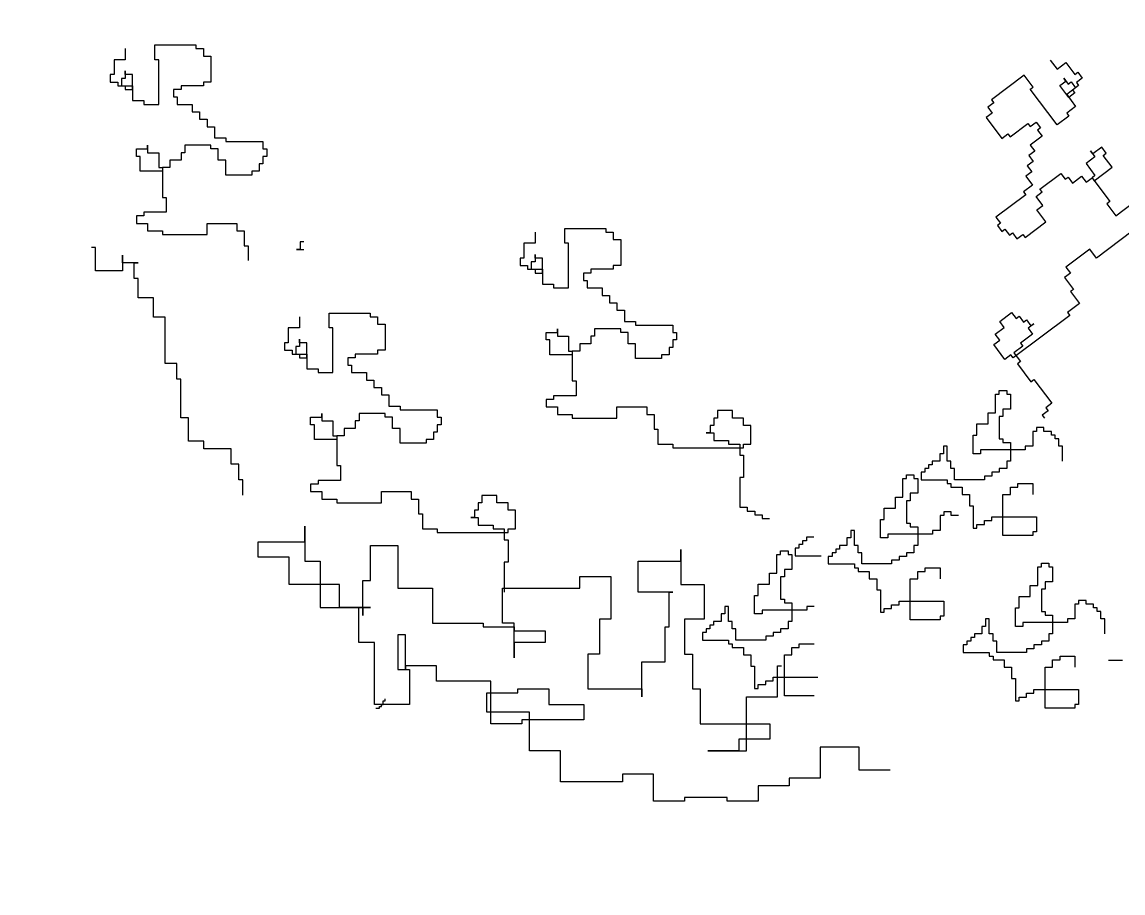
# Model space of a CAD drawing. Header units: millimetres. Extents: x 71641 to 191108, y -23091 to 29972.
# Drawn here: x 90602.9 to 90821.7, y -3964.9 to -3791.8 of the extents above; entities that cross this region are included whole.
import ezdxf

# ---------------------------------------------------------------- set-up
doc = ezdxf.new("R2010")
doc.units = ezdxf.units.MM
doc.layers.add('1', color=1, linetype='Continuous')
doc.styles.add('30', font='SimSun.ttf', dxfattribs={"height": 75})
doc.dimstyles.new('30', dxfattribs={"dimscale": 0, "dimtxt": 90, "dimasz": 20, "dimexe": 20, "dimexo": 20, "dimgap": 10, "dimtad": 1, "dimdec": 0, "dimzin": 0, "dimdsep": 46, "dimtxsty": '30', "dimblk": 'ARCHTICK', "dimcen": 20, "dimdle": 10, "dimclrd": 8, "dimclre": 8, "dimclrt": 2, "dimadec": 0, "dimazin": 0, "dimtfac": 1, "dimtdec": 0, "dimtmove": 2, "dimatfit": 3, "dimldrblk": 'DOT', "dimfxl": 0, "dimtolj": 2, "dimtzin": 0, "dimlwd": -1, "dimarcsym": 0})

# ---------------------------------------------------------------- blocks, each defined once
blk = doc.blocks.new('erhte')
at = {"layer": '1', "color": 110}
for p, q in [((108584.62, -5750.14), (108584.62, -5752.36)), ((108590.54, -5752.36), (108590.54, -5749.4)), ((108590.54, -5749.4), (108598.68, -5749.4)), ((108598.68, -5749.4), (108598.68, -5750.14)), ((108598.68, -5750.14), (108600.16, -5750.14)), ((108600.16, -5750.14), (108600.16, -5751.62)), ((108584.62, -5752.36), (108582.4, -5752.36)), ((108582.4, -5752.36), (108582.4, -5755.32)), ((108591.28, -5752.36), (108590.54, -5752.36)), ((108591.28, -5761.23), (108591.28, -5752.36)), ((108600.16, -5751.62), (108601.64, -5751.62)), ((108601.64, -5751.62), (108601.64, -5756.8)), ((108768.49, -5752.46), (108769.82, -5754.24)), ((108584.62, -5755.32), (108584.62, -5754.58)), ((108584.62, -5754.58), (108584.62, -5756.06)), ((108769.82, -5754.24), (108771.6, -5752.9)), ((108771.6, -5752.9), (108773.37, -5755.27)), ((108773.37, -5755.27), (108773.96, -5754.82)), ((108773.96, -5754.82), (108774.85, -5756.01)), ((108582.4, -5755.32), (108581.66, -5755.32)), ((108581.66, -5755.32), (108581.66, -5756.8)), ((108581.66, -5756.8), (108583.14, -5756.8)), ((108583.14, -5756.8), (108583.14, -5757.54)), ((108584.62, -5756.06), (108583.88, -5756.06)), ((108583.88, -5756.06), (108583.88, -5757.54)), ((108586.1, -5755.32), (108584.62, -5755.32)), ((108586.1, -5758.27), (108586.1, -5755.32)), ((108601.64, -5756.8), (108600.16, -5756.8)), ((108600.16, -5756.8), (108600.16, -5757.54)), ((108763.31, -5755.43), (108756.8, -5760.31)), ((108765.09, -5757.79), (108763.31, -5755.43)), ((108770.41, -5757.49), (108771.6, -5756.6)), ((108771.15, -5756.01), (108772.04, -5757.19)), ((108771.6, -5756.6), (108771.15, -5756.01)), ((108772.04, -5757.19), (108772.63, -5756.75)), ((108772.63, -5756.75), (108773.52, -5757.93)), ((108774.85, -5756.01), (108773.67, -5756.9)), ((108773.67, -5756.9), (108774.11, -5757.49)), ((108583.14, -5757.54), (108584.62, -5757.54)), ((108583.88, -5757.54), (108586.1, -5757.54)), ((108584.62, -5757.54), (108584.62, -5758.27)), ((108584.62, -5758.27), (108586.1, -5758.27)), ((108586.1, -5757.54), (108586.1, -5760.49)), ((108595.72, -5758.27), (108594.24, -5758.27)), ((108594.24, -5758.27), (108594.24, -5759.75)), ((108600.16, -5757.54), (108595.72, -5757.54)), ((108595.72, -5757.54), (108595.72, -5758.27)), ((108764.49, -5758.24), (108765.09, -5757.79)), ((108769.82, -5765.33), (108764.49, -5758.24)), ((108772.19, -5759.86), (108770.41, -5757.49)), ((108773.52, -5757.93), (108771.74, -5759.26)), ((108773.37, -5758.97), (108772.19, -5759.86)), ((108774.11, -5757.49), (108772.93, -5758.38)), ((108772.93, -5758.38), (108773.37, -5758.97)), ((108586.1, -5760.49), (108588.32, -5760.49)), ((108588.32, -5760.49), (108588.32, -5761.23)), ((108588.32, -5761.23), (108591.28, -5761.23)), ((108594.24, -5759.75), (108594.98, -5759.75)), ((108594.98, -5759.75), (108594.98, -5761.23)), ((108594.98, -5761.23), (108597.94, -5761.23)), ((108597.94, -5761.23), (108597.94, -5762.71)), ((108757.24, -5760.9), (108756.06, -5761.79)), ((108756.8, -5760.31), (108757.24, -5760.9)), ((108771.74, -5759.26), (108773.52, -5761.63)), ((108597.94, -5762.71), (108599.42, -5762.71)), ((108599.42, -5762.71), (108599.42, -5764.19)), ((108756.95, -5762.98), (108755.77, -5763.86)), ((108756.06, -5761.79), (108756.95, -5762.98)), ((108772.19, -5763.55), (108769.82, -5765.33)), ((108773.52, -5761.63), (108771.74, -5762.96)), ((108771.74, -5762.96), (108772.19, -5763.55)), ((108599.42, -5764.19), (108600.9, -5764.19)), ((108600.9, -5764.19), (108600.9, -5765.67)), ((108600.9, -5765.67), (108602.38, -5765.67)), ((108602.38, -5765.67), (108602.38, -5767.89)), ((108755.77, -5763.86), (108758.87, -5768)), ((108760.5, -5767.71), (108764.05, -5765.04)), ((108764.05, -5765.04), (108764.49, -5765.63)), ((108764.49, -5765.63), (108765.68, -5764.74)), ((108765.68, -5764.74), (108766.57, -5765.93)), ((108602.38, -5767.89), (108604.6, -5767.89)), ((108604.6, -5767.89), (108604.6, -5768.63)), ((108758.87, -5768), (108760.06, -5767.11)), ((108760.06, -5767.11), (108760.5, -5767.71)), ((108766.86, -5767.55), (108764.5, -5769.33)), ((108766.57, -5765.93), (108765.97, -5766.37)), ((108765.97, -5766.37), (108766.86, -5767.55)), ((108586.84, -5771.58), (108586.84, -5770.1)), ((108586.84, -5770.1), (108589.06, -5770.1)), ((108589.06, -5770.1), (108589.06, -5769.37)), ((108589.06, -5769.37), (108589.06, -5770.84)), ((108601.64, -5769.37), (108596.46, -5769.37)), ((108596.46, -5769.37), (108596.46, -5770.84)), ((108601.64, -5770.1), (108601.64, -5769.37)), ((108603.12, -5770.1), (108601.64, -5770.1)), ((108603.12, -5772.32), (108603.12, -5770.1)), ((108604.6, -5768.63), (108612, -5768.63)), ((108612, -5768.63), (108612, -5770.1)), ((108612, -5770.1), (108612.74, -5770.1)), ((108612.74, -5770.1), (108612.74, -5771.58)), ((108764.5, -5769.33), (108765.38, -5770.51)), ((108778.7, -5769.76), (108776.92, -5771.09)), ((108779.59, -5770.94), (108778.7, -5769.76)), ((108587.58, -5771.58), (108586.84, -5771.58)), ((108587.58, -5774.54), (108587.58, -5771.58)), ((108589.06, -5770.84), (108591.28, -5770.84)), ((108591.28, -5770.84), (108591.28, -5773.8)), ((108595.72, -5772.32), (108593.5, -5772.32)), ((108593.5, -5772.32), (108593.5, -5773.8)), ((108596.46, -5770.84), (108595.72, -5770.84)), ((108595.72, -5770.84), (108595.72, -5772.32)), ((108604.6, -5772.32), (108603.12, -5772.32)), ((108604.6, -5775.28), (108604.6, -5772.32)), ((108612.74, -5771.58), (108612, -5771.58)), ((108612, -5771.58), (108612, -5773.06)), ((108765.38, -5770.51), (108764.2, -5771.4)), ((108764.2, -5771.4), (108765.09, -5772.58)), ((108777.37, -5771.69), (108775.59, -5773.02)), ((108776.48, -5770.5), (108777.37, -5771.69)), ((108776.92, -5771.09), (108776.48, -5770.5)), ((108779, -5771.39), (108779.59, -5770.94)), ((108780.77, -5773.75), (108779, -5771.39)), ((108592.02, -5774.54), (108587.58, -5774.54)), ((108591.28, -5773.8), (108592.02, -5773.8)), ((108593.5, -5773.8), (108592.02, -5773.8)), ((108592.02, -5773.8), (108592.02, -5774.54)), ((108592.02, -5773.8), (108592.02, -5779.72)), ((108611.26, -5774.54), (108609.78, -5774.54)), ((108609.78, -5774.54), (108609.78, -5775.28)), ((108612, -5773.06), (108611.26, -5773.06)), ((108611.26, -5773.06), (108611.26, -5774.54)), ((108765.09, -5772.58), (108763.9, -5773.47)), ((108763.9, -5773.47), (108764.79, -5774.65)), ((108775.59, -5773.02), (108777.37, -5775.38)), ((108777.22, -5776.42), (108780.77, -5773.75)), ((108609.78, -5775.28), (108604.6, -5775.28)), ((108764.79, -5774.65), (108763.61, -5775.54)), ((108763.61, -5775.54), (108764.94, -5777.32)), ((108766.42, -5778.06), (108770.56, -5774.95)), ((108770.56, -5774.95), (108771.45, -5776.13)), ((108771.45, -5776.13), (108772.04, -5775.68)), ((108772.04, -5775.68), (108772.93, -5776.87)), ((108772.93, -5776.87), (108774.71, -5775.53)), ((108774.71, -5775.53), (108775.59, -5776.72)), ((108775.59, -5776.72), (108776.78, -5775.83)), ((108777.37, -5775.38), (108776.78, -5775.83)), ((108776.78, -5775.83), (108780.33, -5780.56)), ((108776.78, -5775.83), (108777.22, -5776.42)), ((108764.94, -5777.32), (108763.16, -5778.65)), ((108763.16, -5778.65), (108763.61, -5779.24)), ((108765.68, -5779.54), (108766.86, -5778.65)), ((108766.86, -5778.65), (108766.42, -5778.06)), ((108592.02, -5779.72), (108592.76, -5779.72)), ((108592.76, -5779.72), (108592.76, -5782.67)), ((108763.61, -5779.24), (108757.69, -5783.68)), ((108767.01, -5781.31), (108765.68, -5779.54)), ((108780.33, -5780.56), (108779.74, -5781)), ((108779.74, -5781), (108781.51, -5783.37)), ((108781.51, -5783.37), (108785.06, -5780.7)), ((108592.76, -5782.67), (108588.32, -5782.67)), ((108588.32, -5782.67), (108588.32, -5783.41)), ((108765.83, -5782.2), (108767.01, -5781.31)), ((108767.6, -5784.56), (108765.83, -5782.2)), ((108588.32, -5783.41), (108586.84, -5783.41)), ((108586.84, -5783.41), (108586.84, -5784.89)), ((108586.84, -5784.89), (108589.06, -5784.89)), ((108589.06, -5784.89), (108589.06, -5786.37)), ((108600.9, -5784.89), (108606.82, -5784.89)), ((108600.9, -5787.11), (108600.9, -5784.89)), ((108606.82, -5784.89), (108606.82, -5786.37)), ((108757.69, -5783.68), (108758.58, -5784.87)), ((108758.58, -5784.87), (108757.99, -5785.31)), ((108757.99, -5785.31), (108758.87, -5786.49)), ((108763.46, -5787.67), (108767.6, -5784.56)), ((108589.06, -5786.37), (108592.02, -5786.37)), ((108592.02, -5786.37), (108592.02, -5787.11)), ((108592.02, -5787.11), (108600.9, -5787.11)), ((108606.82, -5786.37), (108608.3, -5786.37)), ((108608.3, -5786.37), (108608.3, -5789.33)), ((108666.08, -5786.63), (108666.08, -5788.85)), ((108672, -5788.85), (108672, -5785.89)), ((108672, -5785.89), (108680.14, -5785.89)), ((108680.14, -5785.89), (108680.14, -5786.63)), ((108680.14, -5786.63), (108681.62, -5786.63)), ((108681.62, -5786.63), (108681.62, -5788.11)), ((108758.87, -5786.49), (108759.47, -5786.05)), ((108759.47, -5786.05), (108760.35, -5787.23)), ((108760.35, -5787.23), (108760.95, -5786.79)), ((108760.95, -5786.79), (108761.83, -5787.97)), ((108761.83, -5787.97), (108763.02, -5787.08)), ((108763.02, -5787.08), (108763.46, -5787.67)), ((108784.77, -5786.47), (108777.67, -5791.8)), ((108578.7, -5789.68), (108577.93, -5789.68)), ((108578.7, -5794.3), (108578.7, -5789.68)), ((108608.3, -5789.33), (108609.04, -5789.33)), ((108609.04, -5789.33), (108609.04, -5792.29)), ((108619.4, -5788.59), (108619.4, -5790.07)), ((108620.14, -5788.59), (108619.4, -5788.59)), ((108666.08, -5788.85), (108663.86, -5788.85)), ((108663.86, -5788.85), (108663.86, -5791.8)), ((108672.74, -5788.85), (108672, -5788.85)), ((108672.74, -5797.72), (108672.74, -5788.85)), ((108681.62, -5788.11), (108683.1, -5788.11)), ((108683.1, -5788.11), (108683.1, -5793.28)), ((108584.09, -5792.76), (108584.09, -5791.22)), ((108584.09, -5791.22), (108584.09, -5794.3)), ((108619.4, -5790.07), (108618.66, -5790.07)), ((108618.66, -5790.07), (108620.14, -5790.07)), ((108663.86, -5791.8), (108663.12, -5791.8)), ((108663.12, -5791.8), (108663.12, -5793.28)), ((108666.08, -5791.8), (108666.08, -5791.06)), ((108666.08, -5791.06), (108666.08, -5792.54)), ((108667.56, -5791.8), (108666.08, -5791.8)), ((108667.56, -5794.76), (108667.56, -5791.8)), ((108776.33, -5790.03), (108771.6, -5793.58)), ((108777.67, -5791.8), (108776.33, -5790.03)), ((108587.17, -5792.76), (108584.09, -5792.76)), ((108586.4, -5792.76), (108587.17, -5792.76)), ((108586.4, -5795.84), (108586.4, -5792.76)), ((108663.12, -5793.28), (108664.6, -5793.28)), ((108664.6, -5793.28), (108664.6, -5794.02)), ((108664.6, -5794.02), (108666.08, -5794.02)), ((108666.08, -5792.54), (108665.34, -5792.54)), ((108665.34, -5792.54), (108665.34, -5794.02)), ((108665.34, -5794.02), (108667.56, -5794.02)), ((108666.08, -5794.02), (108666.08, -5794.76)), ((108667.56, -5794.02), (108667.56, -5796.98)), ((108681.62, -5794.02), (108677.18, -5794.02)), ((108677.18, -5794.02), (108677.18, -5794.76)), ((108683.1, -5793.28), (108681.62, -5793.28)), ((108681.62, -5793.28), (108681.62, -5794.02)), ((108771.6, -5793.58), (108772.49, -5794.77)), ((108584.09, -5794.3), (108578.7, -5794.3)), ((108587.17, -5795.84), (108586.4, -5795.84)), ((108587.17, -5799.69), (108587.17, -5795.84)), ((108666.08, -5794.76), (108667.56, -5794.76)), ((108677.18, -5794.76), (108675.7, -5794.76)), ((108675.7, -5794.76), (108675.7, -5796.24)), ((108675.7, -5796.24), (108676.44, -5796.24)), ((108676.44, -5796.24), (108676.44, -5797.72)), ((108772.49, -5794.77), (108771.3, -5795.65)), ((108771.3, -5795.65), (108773.08, -5798.02)), ((108667.56, -5796.98), (108669.78, -5796.98)), ((108669.78, -5796.98), (108669.78, -5797.72)), ((108669.78, -5797.72), (108672.74, -5797.72)), ((108676.44, -5797.72), (108679.4, -5797.72)), ((108679.4, -5797.72), (108679.4, -5799.2)), ((108773.08, -5798.02), (108772.49, -5798.46)), ((108772.49, -5798.46), (108774.26, -5800.83)), ((108590.25, -5799.69), (108587.17, -5799.69)), ((108590.25, -5803.54), (108590.25, -5799.69)), ((108679.4, -5799.2), (108680.88, -5799.2)), ((108680.88, -5799.2), (108680.88, -5800.68)), ((108680.88, -5800.68), (108682.36, -5800.68)), ((108682.36, -5800.68), (108682.36, -5802.15)), ((108625.18, -5802.73), (108633.32, -5802.73)), ((108625.18, -5805.69), (108625.18, -5802.73)), ((108633.32, -5802.73), (108633.32, -5803.47)), ((108682.36, -5802.15), (108683.84, -5802.15)), ((108683.84, -5802.15), (108683.84, -5804.37)), ((108758.43, -5804.39), (108760.8, -5802.62)), ((108760.8, -5802.62), (108761.69, -5803.8)), ((108774.26, -5800.83), (108771.9, -5802.61)), ((108771.9, -5802.61), (108772.34, -5803.2)), ((108592.56, -5803.54), (108590.25, -5803.54)), ((108592.56, -5812.77), (108592.56, -5803.54)), ((108619.26, -5803.47), (108619.26, -5805.69)), ((108633.32, -5803.47), (108634.8, -5803.47)), ((108634.8, -5803.47), (108634.8, -5804.95)), ((108634.8, -5804.95), (108636.28, -5804.95)), ((108636.28, -5804.95), (108636.28, -5810.12)), ((108683.84, -5804.37), (108686.06, -5804.37)), ((108686.06, -5804.37), (108686.06, -5805.11)), ((108686.06, -5805.11), (108693.46, -5805.11)), ((108693.46, -5805.11), (108693.46, -5806.59)), ((108759.32, -5805.58), (108758.43, -5804.39)), ((108772.34, -5803.2), (108761.1, -5811.64)), ((108761.69, -5803.8), (108762.28, -5803.35)), ((108762.28, -5803.35), (108763.17, -5804.54)), ((108763.17, -5804.54), (108763.76, -5804.09)), ((108763.76, -5804.09), (108764.65, -5805.28)), ((108765.24, -5804.83), (108764.06, -5805.72)), ((108764.65, -5805.28), (108765.24, -5804.83)), ((108617.04, -5805.69), (108617.04, -5808.64)), ((108619.26, -5805.69), (108617.04, -5805.69)), ((108625.92, -5805.69), (108625.18, -5805.69)), ((108625.92, -5814.56), (108625.92, -5805.69)), ((108668.3, -5808.07), (108668.3, -5806.59)), ((108668.3, -5806.59), (108670.52, -5806.59)), ((108670.52, -5806.59), (108670.52, -5805.85)), ((108670.52, -5805.85), (108670.52, -5807.33)), ((108670.52, -5807.33), (108672.74, -5807.33)), ((108672.74, -5807.33), (108672.74, -5810.29)), ((108677.92, -5807.33), (108677.18, -5807.33)), ((108677.18, -5807.33), (108677.18, -5808.81)), ((108683.1, -5805.85), (108677.92, -5805.85)), ((108677.92, -5805.85), (108677.92, -5807.33)), ((108683.1, -5806.59), (108683.1, -5805.85)), ((108684.58, -5806.59), (108683.1, -5806.59)), ((108684.58, -5808.81), (108684.58, -5806.59)), ((108693.46, -5806.59), (108694.2, -5806.59)), ((108694.2, -5806.59), (108694.2, -5808.07)), ((108757.55, -5806.91), (108759.32, -5805.58)), ((108758.43, -5808.09), (108757.55, -5806.91)), ((108764.94, -5806.9), (108762.58, -5808.68)), ((108764.06, -5805.72), (108764.94, -5806.9)), ((108616.3, -5808.64), (108616.3, -5810.12)), ((108617.04, -5808.64), (108616.3, -5808.64)), ((108618.52, -5809.38), (108618.52, -5810.86)), ((108619.26, -5809.38), (108618.52, -5809.38)), ((108619.26, -5807.9), (108619.26, -5809.38)), ((108619.26, -5808.64), (108619.26, -5807.9)), ((108620.74, -5808.64), (108619.26, -5808.64)), ((108620.74, -5811.6), (108620.74, -5808.64)), ((108669.04, -5808.07), (108668.3, -5808.07)), ((108669.04, -5811.03), (108669.04, -5808.07)), ((108677.18, -5808.81), (108674.96, -5808.81)), ((108674.96, -5808.81), (108674.96, -5810.29)), ((108686.06, -5808.81), (108684.58, -5808.81)), ((108686.06, -5811.77), (108686.06, -5808.81)), ((108693.46, -5809.55), (108692.72, -5809.55)), ((108692.72, -5809.55), (108692.72, -5811.03)), ((108694.2, -5808.07), (108693.46, -5808.07)), ((108693.46, -5808.07), (108693.46, -5809.55)), ((108757.25, -5808.98), (108758.43, -5808.09)), ((108759.47, -5811.94), (108757.25, -5808.98)), ((108763.02, -5809.27), (108761.24, -5810.6)), ((108762.58, -5808.68), (108763.02, -5809.27)), ((108616.3, -5810.12), (108617.78, -5810.12)), ((108617.78, -5810.12), (108617.78, -5810.86)), ((108617.78, -5810.86), (108619.26, -5810.86)), ((108618.52, -5810.86), (108620.74, -5810.86)), ((108619.26, -5810.86), (108619.26, -5811.6)), ((108619.26, -5811.6), (108620.74, -5811.6)), ((108620.74, -5810.86), (108620.74, -5813.82)), ((108628.88, -5811.6), (108628.88, -5813.08)), ((108630.36, -5811.6), (108628.88, -5811.6)), ((108630.36, -5810.86), (108630.36, -5811.6)), ((108634.8, -5810.86), (108630.36, -5810.86)), ((108634.8, -5810.12), (108634.8, -5810.86)), ((108636.28, -5810.12), (108634.8, -5810.12)), ((108673.48, -5811.03), (108669.04, -5811.03)), ((108672.74, -5810.29), (108673.48, -5810.29)), ((108674.96, -5810.29), (108673.48, -5810.29)), ((108673.48, -5810.29), (108673.48, -5811.03)), ((108673.48, -5810.29), (108673.48, -5816.2)), ((108692.72, -5811.03), (108691.24, -5811.03)), ((108691.24, -5811.03), (108691.24, -5811.77)), ((108760.65, -5811.05), (108759.47, -5811.94)), ((108761.1, -5811.64), (108760.65, -5811.05)), ((108761.24, -5810.6), (108762.58, -5812.38)), ((108594.88, -5812.77), (108592.56, -5812.77)), ((108594.88, -5815.85), (108594.88, -5812.77)), ((108620.74, -5813.82), (108622.96, -5813.82)), ((108622.96, -5813.82), (108622.96, -5814.56)), ((108628.88, -5813.08), (108629.62, -5813.08)), ((108629.62, -5813.08), (108629.62, -5814.56)), ((108691.24, -5811.77), (108686.06, -5811.77)), ((108762.58, -5812.38), (108761.98, -5812.82)), ((108761.98, -5812.82), (108764.65, -5816.37)), ((108595.65, -5815.85), (108594.88, -5815.85)), ((108595.65, -5823.55), (108595.65, -5815.85)), ((108622.96, -5814.56), (108625.92, -5814.56)), ((108629.62, -5814.56), (108632.58, -5814.56)), ((108632.58, -5814.56), (108632.58, -5816.04)), ((108632.58, -5816.04), (108634.06, -5816.04)), ((108634.06, -5816.04), (108634.06, -5817.52)), ((108764.65, -5816.37), (108765.24, -5815.93)), ((108765.24, -5815.93), (108768.79, -5820.66)), ((108634.06, -5817.52), (108635.54, -5817.52)), ((108635.54, -5817.52), (108635.54, -5818.99)), ((108673.48, -5816.2), (108674.22, -5816.2)), ((108674.22, -5816.2), (108674.22, -5819.16)), ((108758.34, -5818.85), (108758.34, -5818.11)), ((108758.34, -5818.11), (108759.82, -5818.11)), ((108759.82, -5818.11), (108759.82, -5818.85)), ((108635.54, -5818.99), (108637.02, -5818.99)), ((108637.02, -5818.99), (108637.02, -5821.21)), ((108669.78, -5819.9), (108668.3, -5819.9)), ((108668.3, -5819.9), (108668.3, -5821.38)), ((108674.22, -5819.16), (108669.78, -5819.16)), ((108669.78, -5819.16), (108669.78, -5819.9)), ((108757.6, -5822.55), (108757.6, -5818.85)), ((108757.6, -5818.85), (108758.34, -5818.85)), ((108759.82, -5818.85), (108760.56, -5818.85)), ((108760.56, -5818.85), (108760.56, -5821.81)), ((108623.7, -5822.69), (108623.7, -5824.17)), ((108623.7, -5823.43), (108623.7, -5822.69)), ((108631.1, -5822.69), (108631.1, -5824.17)), ((108636.28, -5822.69), (108631.1, -5822.69)), ((108636.28, -5823.43), (108636.28, -5822.69)), ((108637.02, -5821.21), (108639.24, -5821.21)), ((108639.24, -5821.21), (108639.24, -5821.95)), ((108639.24, -5821.95), (108646.64, -5821.95)), ((108646.64, -5821.95), (108646.64, -5823.43)), ((108668.3, -5821.38), (108670.52, -5821.38)), ((108670.52, -5821.38), (108670.52, -5822.86)), ((108682.36, -5823.6), (108682.36, -5821.38)), ((108682.36, -5821.38), (108688.28, -5821.38)), ((108688.28, -5821.38), (108688.28, -5822.86)), ((108705.3, -5822.12), (108702.34, -5822.12)), ((108702.34, -5822.12), (108702.34, -5823.6)), ((108705.3, -5823.6), (108705.3, -5822.12)), ((108756.12, -5824.76), (108756.12, -5822.55)), ((108756.12, -5822.55), (108757.6, -5822.55)), ((108760.56, -5821.81), (108759.08, -5821.81)), ((108759.08, -5821.81), (108759.08, -5823.29)), ((108768.05, -5822.14), (108766.87, -5823.02)), ((108768.79, -5820.66), (108767.61, -5821.54)), ((108767.61, -5821.54), (108768.05, -5822.14)), ((108597.19, -5823.55), (108595.65, -5823.55)), ((108597.19, -5828.17), (108597.19, -5823.55)), ((108621.48, -5823.43), (108623.7, -5823.43)), ((108621.48, -5824.91), (108621.48, -5823.43)), ((108623.7, -5824.17), (108625.92, -5824.17)), ((108625.92, -5824.17), (108625.92, -5827.13)), ((108630.36, -5824.17), (108630.36, -5825.65)), ((108631.1, -5824.17), (108630.36, -5824.17)), ((108637.76, -5823.43), (108636.28, -5823.43)), ((108637.76, -5825.65), (108637.76, -5823.43)), ((108646.64, -5823.43), (108647.39, -5823.43)), ((108647.39, -5823.43), (108647.39, -5824.91)), ((108670.52, -5822.86), (108673.48, -5822.86)), ((108673.48, -5822.86), (108673.48, -5823.6)), ((108673.48, -5823.6), (108682.36, -5823.6)), ((108688.28, -5822.86), (108689.76, -5822.86)), ((108689.76, -5822.86), (108689.76, -5825.82)), ((108702.34, -5823.6), (108701.6, -5823.6)), ((108701.6, -5823.6), (108701.6, -5825.08)), ((108707.52, -5823.6), (108705.3, -5823.6)), ((108707.52, -5825.08), (108707.52, -5823.6)), ((108753.9, -5826.98), (108753.9, -5824.76)), ((108753.9, -5824.76), (108756.12, -5824.76)), ((108759.08, -5823.29), (108758.34, -5823.29)), ((108758.34, -5823.29), (108758.34, -5827.72)), ((108766.87, -5823.02), (108767.31, -5823.62)), ((108622.22, -5824.91), (108621.48, -5824.91)), ((108622.22, -5827.87), (108622.22, -5824.91)), ((108628.14, -5825.65), (108628.14, -5827.13)), ((108630.36, -5825.65), (108628.14, -5825.65)), ((108639.24, -5825.65), (108637.76, -5825.65)), ((108639.24, -5828.61), (108639.24, -5825.65)), ((108645.9, -5826.39), (108645.9, -5827.87)), ((108646.64, -5826.39), (108645.9, -5826.39)), ((108646.64, -5824.91), (108646.64, -5826.39)), ((108647.39, -5824.91), (108646.64, -5824.91)), ((108689.76, -5825.82), (108690.5, -5825.82)), ((108690.5, -5825.82), (108690.5, -5828.77)), ((108700.86, -5826.55), (108700.12, -5826.55)), ((108700.12, -5826.55), (108701.6, -5826.55)), ((108700.86, -5825.08), (108700.86, -5826.55)), ((108701.6, -5825.08), (108700.86, -5825.08)), ((108701.6, -5826.55), (108701.6, -5828.03)), ((108709, -5825.08), (108707.52, -5825.08)), ((108709, -5828.77), (108709, -5825.08)), ((108753.16, -5830.68), (108753.16, -5826.98)), ((108753.16, -5826.98), (108753.9, -5826.98)), ((108765.74, -5826.24), (108765, -5826.24)), ((108765, -5826.24), (108765, -5829.2)), ((108767.22, -5825.5), (108765.74, -5825.5)), ((108765.74, -5825.5), (108765.74, -5826.24)), ((108767.22, -5826.24), (108767.22, -5825.5)), ((108768.7, -5826.24), (108767.22, -5826.24)), ((108768.7, -5826.98), (108768.7, -5826.24)), ((108769.44, -5826.98), (108768.7, -5826.98)), ((108769.44, -5827.72), (108769.44, -5826.98)), ((108600.27, -5828.17), (108597.19, -5828.17)), ((108600.27, -5829.71), (108600.27, -5828.17)), ((108626.66, -5827.87), (108622.22, -5827.87)), ((108625.92, -5827.13), (108626.66, -5827.13)), ((108626.66, -5827.13), (108626.66, -5833.04)), ((108626.66, -5827.13), (108626.66, -5827.87)), ((108628.14, -5827.13), (108626.66, -5827.13)), ((108644.42, -5828.61), (108639.24, -5828.61)), ((108644.42, -5827.87), (108644.42, -5828.61)), ((108645.9, -5827.87), (108644.42, -5827.87)), ((108690.5, -5828.77), (108693.46, -5828.77)), ((108693.46, -5828.77), (108693.46, -5829.51)), ((108701.6, -5828.03), (108704.56, -5828.03)), ((108704.56, -5828.03), (108704.56, -5828.77)), ((108704.56, -5828.77), (108706.78, -5828.77)), ((108706.78, -5828.77), (108706.78, -5830.99)), ((108707.52, -5829.51), (108707.52, -5828.77)), ((108707.52, -5828.77), (108709, -5828.77)), ((108747.98, -5829.2), (108747.24, -5829.2)), ((108747.24, -5829.2), (108747.24, -5830.68)), ((108747.98, -5832.16), (108747.98, -5829.2)), ((108758.34, -5827.72), (108759.08, -5827.72)), ((108759.08, -5827.72), (108759.08, -5828.46)), ((108759.08, -5828.46), (108760.56, -5828.46)), ((108760.56, -5828.46), (108760.56, -5832.16)), ((108765, -5829.2), (108763.52, -5829.2)), ((108763.52, -5829.2), (108763.52, -5829.94)), ((108770.18, -5827.72), (108769.44, -5827.72)), ((108770.18, -5829.2), (108770.18, -5827.72)), ((108770.92, -5829.2), (108770.18, -5829.2)), ((108770.92, -5832.16), (108770.92, -5829.2)), ((108605.66, -5829.71), (108600.27, -5829.71)), ((108605.66, -5832.79), (108605.66, -5829.71)), ((108693.46, -5829.51), (108707.52, -5829.51)), ((108706.78, -5830.99), (108707.52, -5830.99)), ((108707.52, -5830.99), (108707.52, -5835.43)), ((108747.24, -5830.68), (108746.5, -5830.68)), ((108746.5, -5830.68), (108746.5, -5832.16)), ((108754.64, -5830.68), (108753.16, -5830.68)), ((108763.52, -5829.94), (108754.64, -5829.94)), ((108754.64, -5829.94), (108754.64, -5830.68)), ((108607.2, -5832.79), (108605.66, -5832.79)), ((108607.2, -5835.87), (108607.2, -5832.79)), ((108626.66, -5833.04), (108627.4, -5833.04)), ((108627.4, -5833.04), (108627.4, -5836)), ((108744.28, -5833.64), (108743.54, -5833.64)), ((108743.54, -5833.64), (108743.54, -5834.38)), ((108745.02, -5832.9), (108744.28, -5832.9)), ((108744.28, -5832.9), (108744.28, -5833.64)), ((108746.5, -5832.16), (108745.02, -5832.16)), ((108745.02, -5832.16), (108745.02, -5832.9)), ((108748.72, -5832.16), (108747.98, -5832.16)), ((108748.72, -5833.64), (108748.72, -5832.16)), ((108749.46, -5833.64), (108748.72, -5833.64)), ((108749.46, -5835.86), (108749.46, -5833.64)), ((108759.82, -5833.64), (108758.34, -5833.64)), ((108758.34, -5833.64), (108758.34, -5834.38)), ((108760.56, -5832.16), (108759.82, -5832.16)), ((108759.82, -5832.16), (108759.82, -5833.64)), ((108707.52, -5835.43), (108706.78, -5835.43)), ((108706.78, -5835.43), (108706.78, -5841.34)), ((108739.17, -5835.59), (108739.91, -5835.59)), ((108739.17, -5839.29), (108739.17, -5835.59)), ((108739.91, -5834.85), (108741.39, -5834.85)), ((108739.91, -5835.59), (108739.91, -5834.85)), ((108741.39, -5834.85), (108741.39, -5835.59)), ((108741.39, -5835.59), (108742.13, -5835.59)), ((108742.13, -5835.59), (108742.13, -5838.55)), ((108743.54, -5834.38), (108742.8, -5834.38)), ((108742.8, -5834.38), (108742.8, -5835.86)), ((108756.86, -5835.12), (108755.38, -5835.12)), ((108755.38, -5835.12), (108755.38, -5835.86)), ((108758.34, -5834.38), (108756.86, -5834.38)), ((108756.86, -5834.38), (108756.86, -5835.12)), ((108607.97, -5835.87), (108607.2, -5835.87)), ((108607.97, -5838.95), (108607.97, -5835.87)), ((108621.48, -5836.74), (108621.48, -5838.22)), ((108622.96, -5836.74), (108621.48, -5836.74)), ((108622.96, -5836), (108622.96, -5836.74)), ((108627.4, -5836), (108622.96, -5836)), ((108742.8, -5835.86), (108747.98, -5835.86)), ((108747.98, -5835.86), (108747.98, -5836.59)), ((108747.98, -5836.59), (108748.72, -5836.59)), ((108748.72, -5836.59), (108748.72, -5837.33)), ((108748.72, -5837.33), (108750.94, -5837.33)), ((108755.38, -5835.86), (108749.46, -5835.86)), ((108750.94, -5837.33), (108750.94, -5838.81)), ((108760.56, -5838.81), (108760.56, -5837.33)), ((108760.56, -5837.33), (108762.04, -5837.33)), ((108762.04, -5837.33), (108762.04, -5836.59)), ((108762.04, -5836.59), (108765, -5836.59)), ((108765, -5836.59), (108765, -5838.81)), ((108621.48, -5838.22), (108623.7, -5838.22)), ((108623.7, -5838.22), (108623.7, -5839.7)), ((108623.7, -5839.7), (108626.66, -5839.7)), ((108626.66, -5839.7), (108626.66, -5840.44)), ((108635.54, -5840.44), (108635.54, -5838.22)), ((108635.54, -5838.22), (108641.46, -5838.22)), ((108641.46, -5838.22), (108641.46, -5839.7)), ((108641.46, -5839.7), (108642.94, -5839.7)), ((108642.94, -5839.7), (108642.94, -5842.66)), ((108655.53, -5838.96), (108655.53, -5840.44)), ((108658.49, -5838.96), (108655.53, -5838.96)), ((108658.49, -5840.44), (108658.49, -5838.96)), ((108737.69, -5839.29), (108739.17, -5839.29)), ((108737.69, -5841.51), (108737.69, -5839.29)), ((108739.91, -5840.03), (108739.91, -5844.47)), ((108740.65, -5840.03), (108739.91, -5840.03)), ((108740.65, -5838.55), (108740.65, -5840.03)), ((108742.13, -5838.55), (108740.65, -5838.55)), ((108750.94, -5838.81), (108752.42, -5838.81)), ((108752.42, -5838.81), (108752.42, -5841.03)), ((108759.08, -5846.95), (108759.08, -5838.81)), ((108759.08, -5838.81), (108760.56, -5838.81)), ((108626.66, -5840.44), (108635.54, -5840.44)), ((108654.79, -5841.92), (108654.05, -5841.92)), ((108654.05, -5841.92), (108654.05, -5843.39)), ((108654.79, -5840.44), (108654.79, -5841.92)), ((108655.53, -5840.44), (108654.79, -5840.44)), ((108660.71, -5840.44), (108658.49, -5840.44)), ((108660.71, -5841.92), (108660.71, -5840.44)), ((108662.19, -5841.92), (108660.71, -5841.92)), ((108662.19, -5845.61), (108662.19, -5841.92)), ((108706.78, -5841.34), (108708.26, -5841.34)), ((108708.26, -5841.34), (108708.26, -5842.08)), ((108708.26, -5842.08), (108709.74, -5842.08)), ((108709.74, -5842.08), (108709.74, -5842.82)), ((108735.47, -5841.51), (108737.69, -5841.51)), ((108735.47, -5843.73), (108735.47, -5841.51)), ((108747.31, -5842.25), (108747.31, -5842.99)), ((108748.79, -5842.25), (108747.31, -5842.25)), ((108748.79, -5842.99), (108748.79, -5842.25)), ((108752.42, -5841.03), (108753.16, -5841.03)), ((108753.16, -5841.03), (108753.16, -5845.47)), ((108642.94, -5842.66), (108643.68, -5842.66)), ((108643.68, -5842.66), (108643.68, -5845.61)), ((108653.31, -5843.39), (108654.79, -5843.39)), ((108654.05, -5843.39), (108653.31, -5843.39)), ((108654.79, -5843.39), (108654.79, -5844.87)), ((108709.74, -5842.82), (108711.22, -5842.82)), ((108711.22, -5842.82), (108711.22, -5843.56)), ((108711.22, -5843.56), (108712.7, -5843.56)), ((108734.73, -5843.73), (108735.47, -5843.73)), ((108734.73, -5847.42), (108734.73, -5843.73)), ((108739.91, -5844.47), (108740.65, -5844.47)), ((108740.65, -5844.47), (108740.65, -5845.2)), ((108746.57, -5842.99), (108746.57, -5845.94)), ((108747.31, -5842.99), (108746.57, -5842.99)), ((108750.27, -5842.99), (108748.79, -5842.99)), ((108755.38, -5843.99), (108756.86, -5843.99)), ((108755.38, -5844.73), (108755.38, -5843.99)), ((108756.86, -5843.25), (108765.74, -5843.25)), ((108756.86, -5843.99), (108756.86, -5843.25)), ((108765.74, -5843.25), (108765.74, -5846.21)), ((108620.3, -5848.19), (108620.3, -5845.11)), ((108620.3, -5845.11), (108620.3, -5852.04)), ((108643.68, -5845.61), (108646.64, -5845.61)), ((108646.64, -5845.61), (108646.64, -5846.35)), ((108646.64, -5846.35), (108660.71, -5846.35)), ((108654.79, -5844.87), (108657.75, -5844.87)), ((108657.75, -5844.87), (108657.75, -5845.61)), ((108657.75, -5845.61), (108659.97, -5845.61)), ((108659.97, -5845.61), (108659.97, -5847.83)), ((108660.71, -5845.61), (108662.19, -5845.61)), ((108660.71, -5846.35), (108660.71, -5845.61)), ((108728.81, -5845.94), (108728.81, -5847.42)), ((108729.55, -5845.94), (108728.81, -5845.94)), ((108729.55, -5848.9), (108729.55, -5845.94)), ((108736.21, -5846.68), (108736.21, -5847.42)), ((108745.09, -5846.68), (108736.21, -5846.68)), ((108740.65, -5845.2), (108742.13, -5845.2)), ((108742.13, -5845.2), (108742.13, -5848.9)), ((108745.09, -5845.94), (108745.09, -5846.68)), ((108746.57, -5845.94), (108745.09, -5845.94)), ((108753.16, -5845.47), (108753.9, -5845.47)), ((108753.9, -5844.73), (108755.38, -5844.73)), ((108753.9, -5845.47), (108753.9, -5844.73)), ((108765, -5846.21), (108765, -5846.95)), ((108765.74, -5846.21), (108765, -5846.21)), ((108611.06, -5851.27), (108611.06, -5848.19)), ((108611.06, -5848.19), (108620.3, -5848.19)), ((108659.97, -5847.83), (108660.71, -5847.83)), ((108660.71, -5847.83), (108660.71, -5852.27)), ((108718.52, -5848.76), (108718.52, -5849.49)), ((108719.26, -5848.76), (108718.52, -5848.76)), ((108719.26, -5848.02), (108719.26, -5848.76)), ((108720, -5848.02), (108719.26, -5848.02)), ((108720, -5847.28), (108720, -5848.02)), ((108721.48, -5847.28), (108720, -5847.28)), ((108726.59, -5848.9), (108726.59, -5849.64)), ((108728.07, -5848.9), (108726.59, -5848.9)), ((108728.07, -5847.42), (108728.07, -5848.9)), ((108728.81, -5847.42), (108728.07, -5847.42)), ((108730.29, -5848.9), (108729.55, -5848.9)), ((108730.29, -5850.38), (108730.29, -5848.9)), ((108736.21, -5847.42), (108734.73, -5847.42)), ((108741.39, -5848.9), (108741.39, -5850.38)), ((108742.13, -5848.9), (108741.39, -5848.9)), ((108765, -5846.95), (108759.08, -5846.95)), ((108633.4, -5855.88), (108633.4, -5848.96)), ((108633.4, -5848.96), (108638.79, -5848.96)), ((108638.79, -5848.96), (108638.79, -5857.42)), ((108695.03, -5849.73), (108695.03, -5856.65)), ((108695.03, -5852.04), (108695.03, -5849.73)), ((108714.15, -5854.41), (108714.15, -5850.71)), ((108714.15, -5850.71), (108714.89, -5850.71)), ((108714.89, -5850.71), (108714.89, -5849.97)), ((108714.89, -5849.97), (108716.37, -5849.97)), ((108716.37, -5849.97), (108716.37, -5850.71)), ((108716.37, -5850.71), (108717.11, -5850.71)), ((108717.11, -5850.71), (108717.11, -5853.67)), ((108717.78, -5849.49), (108717.78, -5850.97)), ((108718.52, -5849.49), (108717.78, -5849.49)), ((108717.78, -5850.97), (108722.96, -5850.97)), ((108724.37, -5851.12), (108724.37, -5852.6)), ((108725.11, -5851.12), (108724.37, -5851.12)), ((108725.11, -5850.38), (108725.11, -5851.12)), ((108725.85, -5850.38), (108725.11, -5850.38)), ((108725.85, -5849.64), (108725.85, -5850.38)), ((108726.59, -5849.64), (108725.85, -5849.64)), ((108731.03, -5850.38), (108730.29, -5850.38)), ((108731.03, -5852.6), (108731.03, -5850.38)), ((108738.43, -5851.12), (108738.43, -5851.86)), ((108739.91, -5851.12), (108738.43, -5851.12)), ((108739.91, -5850.38), (108739.91, -5851.12)), ((108741.39, -5850.38), (108739.91, -5850.38)), ((108617.22, -5851.27), (108611.06, -5851.27)), ((108617.22, -5856.65), (108617.22, -5851.27)), ((108620.3, -5852.04), (108623.38, -5852.04)), ((108623.38, -5852.04), (108623.38, -5861.27)), ((108659.97, -5852.27), (108659.97, -5858.18)), ((108660.71, -5852.27), (108659.97, -5852.27)), ((108686.56, -5858.19), (108686.56, -5852.04)), ((108686.56, -5852.04), (108695.03, -5852.04)), ((108724.37, -5852.6), (108729.55, -5852.6)), ((108729.55, -5852.6), (108729.55, -5853.34)), ((108736.95, -5852.6), (108731.03, -5852.6)), ((108736.95, -5851.86), (108736.95, -5852.6)), ((108738.43, -5851.86), (108736.95, -5851.86)), ((108765.98, -5853.17), (108766.72, -5853.17)), ((108765.98, -5856.87), (108765.98, -5853.17)), ((108766.72, -5852.43), (108768.2, -5852.43)), ((108766.72, -5853.17), (108766.72, -5852.43)), ((108768.2, -5852.43), (108768.2, -5853.17)), ((108768.2, -5853.17), (108768.94, -5853.17)), ((108768.94, -5853.17), (108768.94, -5856.13)), ((108675, -5857.42), (108675, -5855.11)), ((108675, -5855.11), (108681.17, -5855.11)), ((108681.17, -5855.11), (108681.17, -5863.58)), ((108712.67, -5856.63), (108712.67, -5854.41)), ((108712.67, -5854.41), (108714.15, -5854.41)), ((108715.63, -5855.15), (108714.89, -5855.15)), ((108714.89, -5855.15), (108714.89, -5859.58)), ((108717.11, -5853.67), (108715.63, -5853.67)), ((108715.63, -5853.67), (108715.63, -5855.15)), ((108729.55, -5853.34), (108730.29, -5853.34)), ((108730.29, -5853.34), (108730.29, -5854.08)), ((108730.29, -5854.08), (108732.51, -5854.08)), ((108732.51, -5854.08), (108732.51, -5855.56)), ((108742.13, -5854.08), (108743.61, -5854.08)), ((108742.13, -5855.56), (108742.13, -5854.08)), ((108743.61, -5853.34), (108746.57, -5853.34)), ((108743.61, -5854.08), (108743.61, -5853.34)), ((108746.57, -5853.34), (108746.57, -5855.56)), ((108627.24, -5856.65), (108617.22, -5856.65)), ((108627.24, -5861.27), (108627.24, -5856.65)), ((108631.86, -5862.81), (108631.86, -5855.88)), ((108631.86, -5855.88), (108633.4, -5855.88)), ((108638.79, -5857.42), (108645.73, -5857.42)), ((108645.73, -5857.42), (108645.73, -5864.35)), ((108659.59, -5864.35), (108659.59, -5857.42)), ((108659.59, -5857.42), (108675, -5857.42)), ((108695.03, -5856.65), (108699.66, -5856.65)), ((108699.66, -5856.65), (108699.66, -5863.58)), ((108710.45, -5858.84), (108710.45, -5856.63)), ((108710.45, -5856.63), (108712.67, -5856.63)), ((108732.51, -5855.56), (108733.99, -5855.56)), ((108733.99, -5855.56), (108733.99, -5857.77)), ((108740.65, -5855.56), (108742.13, -5855.56)), ((108740.65, -5863.69), (108740.65, -5855.56)), ((108764.5, -5856.87), (108765.98, -5856.87)), ((108764.5, -5859.09), (108764.5, -5856.87)), ((108766.72, -5857.61), (108766.72, -5862.05)), ((108767.46, -5857.61), (108766.72, -5857.61)), ((108767.46, -5856.13), (108767.46, -5857.61)), ((108768.94, -5856.13), (108767.46, -5856.13)), ((108693.49, -5858.19), (108686.56, -5858.19)), ((108692.72, -5865.12), (108692.72, -5858.19)), ((108692.72, -5858.19), (108693.49, -5858.19)), ((108709.71, -5862.54), (108709.71, -5858.84)), ((108709.71, -5858.84), (108710.45, -5858.84)), ((108714.89, -5859.58), (108715.63, -5859.58)), ((108715.63, -5859.58), (108715.63, -5860.32)), ((108733.99, -5857.77), (108734.73, -5857.77)), ((108734.73, -5857.77), (108734.73, -5862.21)), ((108762.28, -5859.09), (108764.5, -5859.09)), ((108762.28, -5861.31), (108762.28, -5859.09)), ((108774.12, -5859.83), (108774.12, -5860.57)), ((108775.6, -5859.83), (108774.12, -5859.83)), ((108775.6, -5860.57), (108775.6, -5859.83)), ((108623.38, -5861.27), (108631.86, -5861.27)), ((108633.4, -5861.27), (108627.24, -5861.27)), ((108631.09, -5868.2), (108631.09, -5861.27)), ((108631.09, -5861.27), (108633.4, -5861.27)), ((108631.86, -5861.27), (108631.86, -5862.81)), ((108704.53, -5861.06), (108703.79, -5861.06)), ((108703.79, -5861.06), (108703.79, -5862.54)), ((108704.53, -5864.02), (108704.53, -5861.06)), ((108720.07, -5861.8), (108711.19, -5861.8)), ((108711.19, -5861.8), (108711.19, -5862.54)), ((108715.63, -5860.32), (108717.11, -5860.32)), ((108717.11, -5860.32), (108717.11, -5864.02)), ((108721.55, -5861.06), (108720.07, -5861.06)), ((108720.07, -5861.06), (108720.07, -5861.8)), ((108735.47, -5862.21), (108735.47, -5861.47)), ((108735.47, -5861.47), (108736.95, -5861.47)), ((108736.95, -5861.47), (108736.95, -5860.73)), ((108736.95, -5860.73), (108738.43, -5860.73)), ((108738.43, -5860.73), (108738.43, -5859.99)), ((108738.43, -5859.99), (108747.31, -5859.99)), ((108747.31, -5859.99), (108747.31, -5862.95)), ((108761.54, -5861.31), (108762.28, -5861.31)), ((108761.54, -5865), (108761.54, -5861.31)), ((108766.72, -5862.05), (108767.46, -5862.05)), ((108767.46, -5862.05), (108767.46, -5862.79)), ((108773.38, -5860.57), (108773.38, -5863.52)), ((108774.12, -5860.57), (108773.38, -5860.57)), ((108777.08, -5860.57), (108775.6, -5860.57)), ((108777.08, -5861.31), (108777.08, -5860.57)), ((108777.82, -5861.31), (108777.08, -5861.31)), ((108777.82, -5862.05), (108777.82, -5861.31)), ((108778.56, -5862.05), (108777.82, -5862.05)), ((108778.56, -5863.52), (108778.56, -5862.05)), ((108681.17, -5863.58), (108678.86, -5863.58)), ((108678.86, -5863.58), (108678.86, -5870.51)), ((108699.66, -5863.58), (108695.81, -5863.58)), ((108695.81, -5863.58), (108695.81, -5870.51)), ((108703.05, -5864.02), (108701.57, -5864.02)), ((108701.57, -5864.02), (108701.57, -5864.76)), ((108703.79, -5862.54), (108703.05, -5862.54)), ((108703.05, -5862.54), (108703.05, -5864.02)), ((108705.27, -5864.02), (108704.53, -5864.02)), ((108705.27, -5865.5), (108705.27, -5864.02)), ((108711.19, -5862.54), (108709.71, -5862.54)), ((108717.11, -5864.02), (108716.37, -5864.02)), ((108716.37, -5864.02), (108716.37, -5865.5)), ((108734.73, -5862.21), (108735.47, -5862.21)), ((108746.57, -5863.69), (108740.65, -5863.69)), ((108747.31, -5862.95), (108746.57, -5862.95)), ((108746.57, -5862.95), (108746.57, -5863.69)), ((108755.62, -5863.52), (108755.62, -5865)), ((108756.36, -5863.52), (108755.62, -5863.52)), ((108756.36, -5866.48), (108756.36, -5863.52)), ((108763.02, -5864.26), (108763.02, -5865)), ((108771.9, -5864.26), (108763.02, -5864.26)), ((108767.46, -5862.79), (108768.94, -5862.79)), ((108768.94, -5862.79), (108768.94, -5866.48)), ((108771.9, -5863.52), (108771.9, -5864.26)), ((108773.38, -5863.52), (108771.9, -5863.52)), ((108779.3, -5863.52), (108778.56, -5863.52)), ((108779.3, -5866.48), (108779.3, -5863.52)), ((108645.73, -5864.35), (108655.74, -5864.35)), ((108655.74, -5864.35), (108655.74, -5865.12)), ((108655.74, -5865.12), (108661.91, -5865.12)), ((108661.91, -5864.35), (108659.59, -5864.35)), ((108661.91, -5871.28), (108661.91, -5864.35)), ((108661.91, -5865.12), (108661.91, -5865.89)), ((108661.91, -5865.89), (108668.07, -5865.89)), ((108668.07, -5865.89), (108668.07, -5868.2)), ((108691.95, -5872.05), (108691.95, -5865.12)), ((108691.95, -5865.12), (108692.72, -5865.12)), ((108700.09, -5866.24), (108699.35, -5866.24)), ((108699.35, -5866.24), (108699.35, -5867.72)), ((108700.83, -5865.5), (108700.09, -5865.5)), ((108700.09, -5865.5), (108700.09, -5866.24)), ((108701.57, -5864.76), (108700.83, -5864.76)), ((108700.83, -5864.76), (108700.83, -5865.5)), ((108706.01, -5865.5), (108705.27, -5865.5)), ((108706.01, -5867.72), (108706.01, -5865.5)), ((108714.89, -5866.24), (108713.41, -5866.24)), ((108713.41, -5866.24), (108713.41, -5866.98)), ((108716.37, -5865.5), (108714.89, -5865.5)), ((108714.89, -5865.5), (108714.89, -5866.24)), ((108754.88, -5865), (108754.88, -5866.48)), ((108755.62, -5865), (108754.88, -5865)), ((108763.02, -5865), (108761.54, -5865)), ((108634.17, -5868.2), (108631.09, -5868.2)), ((108634.17, -5880.52), (108634.17, -5868.2)), ((108640.33, -5866.66), (108638.79, -5866.66)), ((108638.79, -5866.66), (108638.79, -5873.59)), ((108640.33, -5873.59), (108640.33, -5866.66)), ((108668.07, -5868.2), (108661.91, -5868.2)), ((108661.91, -5868.2), (108661.91, -5871.28)), ((108699.35, -5867.72), (108704.53, -5867.72)), ((108704.53, -5867.72), (108704.53, -5868.46)), ((108704.53, -5868.46), (108705.27, -5868.46)), ((108705.27, -5868.46), (108705.27, -5869.2)), ((108711.93, -5867.72), (108706.01, -5867.72)), ((108713.41, -5866.98), (108711.93, -5866.98)), ((108711.93, -5866.98), (108711.93, -5867.72)), ((108718.59, -5869.2), (108718.59, -5868.46)), ((108718.59, -5868.46), (108721.55, -5868.46)), ((108751.92, -5867.96), (108751.92, -5868.7)), ((108752.66, -5867.96), (108751.92, -5867.96)), ((108752.66, -5867.22), (108752.66, -5867.96)), ((108753.4, -5867.22), (108752.66, -5867.22)), ((108753.4, -5866.48), (108753.4, -5867.22)), ((108754.88, -5866.48), (108753.4, -5866.48)), ((108757.1, -5866.48), (108756.36, -5866.48)), ((108757.1, -5867.96), (108757.1, -5866.48)), ((108757.84, -5867.96), (108757.1, -5867.96)), ((108757.84, -5870.18), (108757.84, -5867.96)), ((108766.72, -5867.96), (108766.72, -5868.7)), ((108768.2, -5867.96), (108766.72, -5867.96)), ((108768.2, -5866.48), (108768.2, -5867.96)), ((108768.94, -5866.48), (108768.2, -5866.48)), ((108678.86, -5870.51), (108676.54, -5870.51)), ((108676.54, -5870.51), (108676.54, -5877.44)), ((108695.81, -5870.51), (108697.35, -5870.51)), ((108697.35, -5870.51), (108697.35, -5877.44)), ((108705.27, -5869.2), (108707.49, -5869.2)), ((108707.49, -5869.2), (108707.49, -5870.67)), ((108707.49, -5870.67), (108708.97, -5870.67)), ((108708.97, -5870.67), (108708.97, -5872.89)), ((108715.63, -5878.81), (108715.63, -5870.67)), ((108715.63, -5870.67), (108717.11, -5870.67)), ((108717.11, -5870.67), (108717.11, -5869.2)), ((108717.11, -5869.2), (108718.59, -5869.2)), ((108751.18, -5868.7), (108751.18, -5870.18)), ((108751.92, -5868.7), (108751.18, -5868.7)), ((108751.18, -5870.18), (108756.36, -5870.18)), ((108756.36, -5870.18), (108756.36, -5870.92)), ((108763.76, -5870.18), (108757.84, -5870.18)), ((108763.76, -5869.44), (108763.76, -5870.18)), ((108765.24, -5869.44), (108763.76, -5869.44)), ((108765.24, -5868.7), (108765.24, -5869.44)), ((108766.72, -5868.7), (108765.24, -5868.7)), ((108646.5, -5872.82), (108640.33, -5872.82)), ((108640.33, -5872.82), (108640.33, -5873.59)), ((108646.5, -5875.9), (108646.5, -5872.82)), ((108687.33, -5878.98), (108687.33, -5872.05)), ((108687.33, -5872.05), (108691.95, -5872.05)), ((108708.97, -5872.89), (108709.71, -5872.89)), ((108709.71, -5872.89), (108709.71, -5877.33)), ((108714.3, -5878.98), (108714.3, -5872.82)), ((108714.3, -5872.82), (108715.07, -5872.82)), ((108756.36, -5870.92), (108757.1, -5870.92)), ((108757.1, -5870.92), (108757.1, -5871.66)), ((108757.1, -5871.66), (108759.32, -5871.66)), ((108759.32, -5871.66), (108759.32, -5873.14)), ((108768.94, -5871.66), (108770.42, -5871.66)), ((108768.94, -5873.14), (108768.94, -5871.66)), ((108770.42, -5870.92), (108773.38, -5870.92)), ((108770.42, -5871.66), (108770.42, -5870.92)), ((108773.38, -5870.92), (108773.38, -5873.14)), ((108780.05, -5871.7), (108782.85, -5871.7)), ((108638.79, -5873.59), (108641.1, -5873.59)), ((108641.1, -5873.59), (108641.1, -5880.52)), ((108713.41, -5875.11), (108722.29, -5875.11)), ((108713.41, -5875.85), (108713.41, -5875.11)), ((108759.32, -5873.14), (108760.8, -5873.14)), ((108760.8, -5873.14), (108760.8, -5875.36)), ((108767.46, -5873.14), (108768.94, -5873.14)), ((108767.46, -5881.27), (108767.46, -5873.14)), ((108657.28, -5875.9), (108646.5, -5875.9)), ((108657.28, -5884.37), (108657.28, -5875.9)), ((108709.71, -5877.33), (108710.45, -5877.33)), ((108710.45, -5876.59), (108711.93, -5876.59)), ((108710.45, -5877.33), (108710.45, -5876.59)), ((108711.93, -5875.85), (108713.41, -5875.85)), ((108711.93, -5876.59), (108711.93, -5875.85)), ((108760.8, -5875.36), (108761.54, -5875.36)), ((108761.54, -5875.36), (108761.54, -5879.79)), ((108636.28, -5879.79), (108636.28, -5879.42)), ((108656.51, -5878.21), (108662.68, -5878.21)), ((108656.51, -5882.06), (108656.51, -5878.21)), ((108662.68, -5878.21), (108662.68, -5877.44)), ((108662.68, -5877.44), (108668.84, -5877.44)), ((108668.84, -5877.44), (108668.84, -5880.52)), ((108676.54, -5877.44), (108687.33, -5877.44)), ((108687.33, -5877.44), (108687.33, -5878.98)), ((108697.35, -5877.44), (108698.89, -5877.44)), ((108698.89, -5877.44), (108698.89, -5884.37)), ((108708.13, -5889.76), (108708.13, -5878.98)), ((108708.13, -5878.98), (108714.3, -5878.98)), ((108721.55, -5878.81), (108715.63, -5878.81)), ((108762.28, -5879.79), (108762.28, -5879.05)), ((108762.28, -5879.05), (108763.76, -5879.05)), ((108763.76, -5879.05), (108763.76, -5878.31)), ((108763.76, -5878.31), (108765.24, -5878.31)), ((108765.24, -5878.31), (108765.24, -5877.57)), ((108765.24, -5877.57), (108774.12, -5877.57)), ((108774.12, -5877.57), (108774.12, -5880.53)), ((108641.1, -5880.52), (108634.17, -5880.52)), ((108634.43, -5881.27), (108635.17, -5881.27)), ((108635.17, -5880.9), (108635.54, -5880.9)), ((108635.17, -5881.27), (108635.17, -5880.9)), ((108635.54, -5880.53), (108635.91, -5880.53)), ((108635.54, -5880.9), (108635.54, -5880.53)), ((108635.91, -5879.79), (108636.28, -5879.79)), ((108635.91, -5880.53), (108635.91, -5879.79)), ((108668.84, -5880.52), (108675.77, -5880.52)), ((108675.77, -5880.52), (108675.77, -5883.6)), ((108761.54, -5879.79), (108762.28, -5879.79)), ((108773.38, -5881.27), (108767.46, -5881.27)), ((108774.12, -5880.53), (108773.38, -5880.53)), ((108773.38, -5880.53), (108773.38, -5881.27)), ((108664.99, -5882.06), (108656.51, -5882.06)), ((108675.77, -5883.6), (108663.45, -5883.6)), ((108663.45, -5883.6), (108663.45, -5884.37)), ((108664.99, -5889.76), (108664.99, -5882.06)), ((108663.45, -5884.37), (108657.28, -5884.37)), ((108698.89, -5884.37), (108712.76, -5884.37)), ((108712.76, -5884.37), (108712.76, -5887.45)), ((108712.76, -5887.45), (108706.59, -5887.45)), ((108706.59, -5887.45), (108706.59, -5889.76)), ((108671.15, -5889.76), (108664.99, -5889.76)), ((108671.15, -5895.91), (108671.15, -5889.76)), ((108706.59, -5889.76), (108700.43, -5889.76)), ((108700.43, -5889.76), (108708.13, -5889.76)), ((108722.77, -5888.99), (108722.77, -5895.15)), ((108730.48, -5888.99), (108722.77, -5888.99)), ((108730.48, -5893.61), (108730.48, -5888.99)), ((108683.48, -5894.38), (108683.48, -5895.91)), ((108689.64, -5894.38), (108683.48, -5894.38)), ((108689.64, -5899.76), (108689.64, -5894.38)), ((108736.64, -5893.61), (108730.48, -5893.61)), ((108683.48, -5895.91), (108671.15, -5895.91)), ((108716.61, -5896.68), (108710.44, -5896.68)), ((108710.44, -5896.68), (108710.44, -5899.76)), ((108722.77, -5895.15), (108716.61, -5895.15)), ((108716.61, -5895.15), (108716.61, -5896.68)), ((108704.28, -5898.99), (108695.81, -5898.99)), ((108695.81, -5898.99), (108695.81, -5899.76)), ((108704.28, -5899.76), (108704.28, -5898.99)), ((108695.81, -5899.76), (108689.64, -5899.76)), ((108710.44, -5899.76), (108704.28, -5899.76))]:
    blk.add_line(p, q, dxfattribs=at)
blk = doc.blocks.new('_ARCHTICK')
at = {"color": 0, "linetype": 'ByBlock', "const_width": 0.15}
blk.add_lwpolyline([(-0.5, -0.5), (0.5, 0.5)], dxfattribs=at)
blk = doc.blocks.new('DOT')
at = {"color": 0, "linetype": 'ByBlock'}
blk.add_line((-0.5, 0), (-1, 0), dxfattribs=at)
at = {"color": 0, "linetype": 'ByBlock', "const_width": 0.5}
blk.add_lwpolyline([(-0.25, 0, 1), (0.25, 0, 1)], format="xyb", close=True, dxfattribs=at)

msp = doc.modelspace()

# ---------------------------------------------------------------- block references
at = {"color": 3}
msp.add_blockref('erhte', (-17961.22, 1953.11), dxfattribs=at)

# ---------------------------------------------------------------- leaders
msp.add_leader([(90197.9, -4794.81), (90193.42, -2163.36), (90757.33, -2163.36)], dimstyle='30', override={"dimscale": 1, "dimtxt": 75, "dimtad": 0, "dimldrblk": 'DOT'}, dxfattribs=at)

doc.saveas('drawing.dxf')
